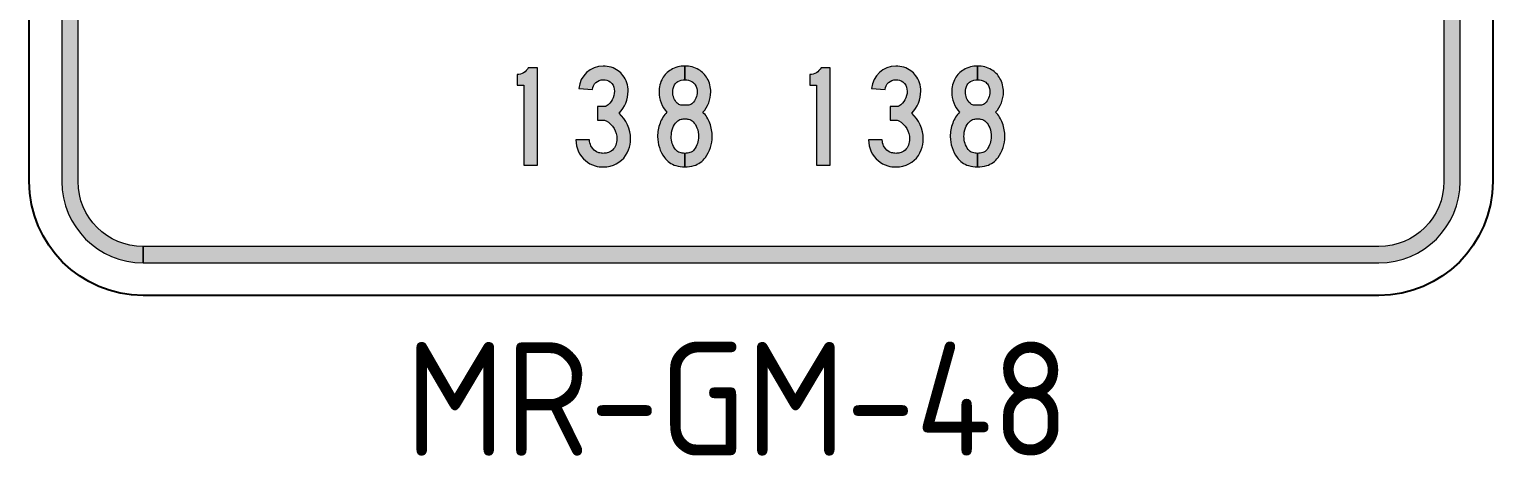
# Model space of a CAD drawing. Header units: millimetres. Extents: x 657.2 to 702.2, y 355.6 to 420.6.
# Drawn here: x 657.18 to 702.18, y 355.63 to 368.74 of the extents above; entities that cross this region are included whole.
import ezdxf

# ---------------------------------------------------------------- set-up
doc = ezdxf.new("R2010")
doc.units = ezdxf.units.MM
doc.layers.add('GSBWFILL', color=1, linetype='Continuous', lineweight=0)
for name, color, linetype in [('L25', 1, 'Continuous'), ('L50', 7, 'Continuous'), ('T35', 3, 'Continuous')]:
    doc.layers.add(name, color=color, linetype=linetype)
doc.styles.add('T35', font='isocp2.shx', dxfattribs={"height": 3.5})

# ---------------------------------------------------------------- blocks, each defined once
blk = doc.blocks.new('*U83')
at = {"layer": 'GSBWFILL', "linetype": 'Continuous'}
blk.add_hatch(color=256, dxfattribs=at).paths.add_polyline_path([(14, 0), (42, 0), (42, 200), (23, 200, -0.2804160025480372), (0, 186), (0, 164), (14, 164)])
at = {"layer": 'GSBWFILL'}
blk.add_lwpolyline([(14, 164), (14, 0), (42, 0), (42, 200), (23, 200, -0.2804160025480372), (0, 186), (0, 164)], format="xyb", close=True, dxfattribs=at)
blk = doc.blocks.new('*U84')
at = {"layer": 'GSBWFILL'}
blk.add_hatch(color=256, dxfattribs=at).paths.add_polyline_path([(79.06559385983343, 151.982865284805, -0.2572183542099593), (62.18228721631272, 121.3351973056673, -0.1418789520415105), (58.43217695634839, 120.2492134167119), (44.34591521006371, 120.2492134167119), (44.34591521006371, 92.2492134167119), (58.43217670941601, 92.24921341671187, -0.1276677439317183), (62.08645263713743, 91.3006870078609, -0.2721538480983702), (84, 54.02313043583626, -0.08871092385597339), (81.75201983615506, 41.45258501011412, -0.2487393613987962), (63.82291649832285, 25.43025094220387, -0.06050160346199018), (56.16323677358434, 24.5, -0.06985037675322504), (47.19446179470941, 25.75908780658552, -0.2154827893176531), (30.866011501809, 39.60818948092788, -0.1111791225169995), (28.00000000000001, 52.33803142670195), (0, 52.33803142670193, 0.111179122517), (5.567629022059691, 27.60852932289372, 0.2154827893176532), (39.4848053026044, -1.158586624422576, 0.06985037675322484), (56.16323677358429, -3.5, 0.06050160346199041), (70.52513625746963, -1.755779483367647, 0.2487393613987976), (108.0166441573397, 31.74848745974736, 0.08871092385597341), (112, 54.02313043583628, 0.2135633460853726), (88.41694618036468, 106.7181447952701, 0.1979256153514739), (107.0655938598335, 151.982865284805, 0.1640392514611141), (96.13756926051002, 184.3957288083818, 0.07313119875606869), (86.86127199355462, 193.4707212456755, 0.158412135086871), (56, 203.5, 0.3911906155573765), (6.147615321217472, 157.4492843924172), (34.05975567646675, 155.2328862357525, -0.3911906155573769), (56.00000000000006, 175.5, -0.15841213508687), (70.40083702608212, 170.8200241111145, -0.0731311987560689), (73.85340527747815, 167.4423800071171, -0.164039251461114)])
blk.add_lwpolyline([(108.0166441573397, 31.74848745974736, 0.08871092385597341), (112, 54.02313043583628, 0.2135633460853725), (88.41694618036468, 106.7181447952701, 0.1979256153514738), (107.0655938598335, 151.982865284805, 0.1640392514611141), (96.13756926051002, 184.3957288083818, 0.07313119875606872), (86.86127199355462, 193.4707212456755, 0.158412135086871), (56, 203.5, 0.3911906155573764), (6.147615321217472, 157.4492843924172), (34.05975567646675, 155.2328862357525, -0.3911906155573769), (56.00000000000006, 175.5, -0.1584121350868701), (70.40083702608212, 170.8200241111145, -0.07313119875606891), (73.85340527747815, 167.4423800071171, -0.164039251461114), (79.06559385983343, 151.982865284805, -0.2572183542099591), (62.18228721631272, 121.3351973056673, -0.141878952041503), (58.4321769563486, 120.2492134167119), (44.34591521006371, 120.2492134167119), (44.34591521006371, 92.24921341671188), (58.43217670941601, 92.24921341671187, -0.1276677439317183), (62.08645263713743, 91.3006870078609, -0.2721538480983702), (84, 54.02313043583626, -0.08871092385597341), (81.75201983615506, 41.45258501011412, -0.2487393613987963), (63.82291649832285, 25.43025094220387, -0.06050160346199018), (56.16323677358434, 24.5, -0.06985037675322504), (47.19446179470941, 25.75908780658552, -0.215482789317653), (30.866011501809, 39.60818948092788, -0.1111791225169995), (28, 52.33803142670195), (0, 52.33803142670193, 0.111179122517), (5.567629022059691, 27.60852932289372, 0.2154827893176532), (39.4848053026044, -1.158586624422576, 0.06985037675322482), (56.16323677358429, -3.5, 0.06050160346199041), (70.52513625746963, -1.755779483367647, 0.2487393613987975)], format="xyb", close=True, dxfattribs=at)
blk = doc.blocks.new('*U85')
at = {"layer": 'GSBWFILL'}
h = blk.add_hatch(color=256, dxfattribs=at)
edge = h.paths.add_edge_path()
edge.add_line((56.00000000000064, -3.5), (56.00000000000092, 24.5))
edge.add_arc((56.00000000000064, 59.81062113154654), 35.31062113154654, 252.8547004306235, 270.00000000000045, ccw=False)
edge.add_arc((50.7385651702215, 42.75604954232757), 17.46290114943656, 216.3181404202141, 252.8547004306229, ccw=False)
edge.add_arc((72.62076107985112, 58.84078945855265), 44.6207610798511, 180.0000000000001, 216.3181404202144, ccw=False)
edge.add_arc((79.3536488953996, 58.84078945855253), 51.35364889539959, 159.6195956519129, 180, ccw=False)
edge.add_arc((64.6479124994461, 64.30407942513251), 35.66587594299474, 135.6152991639146, 159.6195956519128, ccw=False)
edge.add_arc((52.18467241956634, 76.50246818279874), 18.22646535743082, 101.74154239521732, 135.6152991639146, ccw=False)
edge.add_arc((56.00000000000019, 58.14598313310976), 36.97525912997721, 90.00000000000028, 101.7415423952175, ccw=False)
edge.add_arc((56.00000000000102, 58.14598313310452), 36.97525912998245, 78.2584576047824, 90.00000000000159, ccw=False)
edge.add_arc((59.81532758043492, 76.5024681827992), 18.22646535743047, 44.38470083608388, 78.25845760477921, ccw=False)
edge.add_arc((47.35208750055371, 64.30407942513136), 35.66587594299656, 20.38040434808738, 44.38470083608479, ccw=False)
edge.add_arc((32.64635110460118, 58.84078945855305), 51.35364889539991, -7.958078640513122e-13, 20.380404348085904, ccw=False)
edge.add_arc((39.37923892014999, 58.84078945855298), 44.6207610798511, 323.681859579785, 359.99999999999915, ccw=False)
edge.add_arc((61.26143482977916, 42.75604954232774), 17.46290114943683, 287.1452995693762, 323.6818595797856, ccw=False)
edge.add_arc((56.00000000000066, 59.81062113154431), 35.31062113154433, 270.0081131084456, 287.1452995693762, ccw=False)
edge.add_line((56.00500000000069, 24.50000035400112), (56.00500000000069, -3.499999802560779))
edge.add_arc((56.0000000000008, 59.81062113154437), 63.31062113154437, 270.0045249737364, 287.1452995693759)
edge.add_arc((61.26143482977909, 42.75604954232769), 45.46290114943683, 287.145299569376, 323.6818595797853)
edge.add_arc((39.37923892015012, 58.84078945855299), 72.620761079851, 323.6818595797849, 359.9999999999991)
edge.add_arc((32.64635110460092, 58.84078945855294), 79.35364889540017, 359.9999999999991, 380.380404348086)
edge.add_arc((47.35208750055773, 64.30407942513456), 63.66587594299166, 20.38040434808541, 44.38469850490913)
edge.add_arc((48.02916680937943, 150.2667470386242), 61.03686471202379, 317.2522134459699, 359.9999999999991)
edge.add_arc((51.26257186131361, 150.266747038624), 57.80345966008961, 359.9999999999994, 388.8387819451042)
edge.add_arc((61.45788699939048, 155.8806589120431), 46.16471156215331, 28.83878194510398, 60.15298493590952)
edge.add_arc((56.00000000000158, 146.368758132539), 57.13124186746087, 60.15298493591111, 89.99498560002408)
edge.add_line((56.00500000000007, 203.4999997812054), (56.00499999999995, 175.4999995709074))
edge.add_arc((56.00000000000151, 146.368758132539), 29.13124186746101, 60.152984935912514, 89.99016592220181, ccw=False)
edge.add_arc((61.45788699939045, 155.8806589120432), 18.16471156215332, 28.83878194510362, 60.15298493590922, ccw=False)
edge.add_arc((51.26257186131362, 150.2667470386241), 29.80345966008953, -1.0231815394945443e-12, 28.838781945104017, ccw=False)
edge.add_arc((48.02916680937949, 150.2667470386242), 33.03686471202367, 315.34136691109325, 359.9999999999991, ccw=False)
edge.add_arc((62.99283870697354, 135.4803275851826), 12.00000000000058, 275.8791627144218, 315.3413669110855, ccw=False)
edge.add_arc((55.99999999999897, 203.3901639280811), 80.26892166499408, 270.00000000000296, 275.8791627144326, ccw=False)
edge.add_arc((56.00000000000152, 203.390163928117), 80.26892166503, 264.1208372855711, 270.00000000000114, ccw=False)
edge.add_arc((49.0071612930307, 135.4803275851816), 12.00000000000021, 224.6586330889031, 264.12083728556706, ccw=False)
edge.add_arc((63.97083319062251, 150.2667470386256), 33.03686471202337, 180.0000000000026, 224.6586330889082, ccw=False)
edge.add_arc((60.73742813868815, 150.2667470386241), 29.80345966008901, 151.1612180548947, 180, ccw=False)
edge.add_arc((50.54211300061175, 155.8806589120432), 18.16471156215315, 119.84701506408979, 151.1612180548948, ccw=False)
edge.add_arc((55.99999999999996, 146.3687581325433), 29.13124186745668, 90, 119.8470150640899, ccw=False)
edge.add_line((55.99999999999996, 175.5), (56.00000000000001, 203.5))
edge.add_arc((56.00000000000007, 146.368758132543), 57.13124186745696, 90.00000000000006, 119.8470150640899)
edge.add_arc((50.54211300061158, 155.8806589120433), 46.16471156215297, 119.8470150640898, 151.1612180548947)
edge.add_arc((60.73742813868843, 150.2667470386241), 57.80345966008928, 151.1612180548948, 180)
edge.add_arc((63.97083319062314, 150.2667470386241), 61.036864712024, 180, 222.7477865540293)
edge.add_arc((64.647912499446, 64.30407942513264), 63.66587594299458, 135.6153014950906, 159.619595651913)
edge.add_arc((79.35364889539957, 58.84078945855247), 79.35364889539956, 159.6195956519129, 179.9999999999999)
edge.add_arc((72.62076107985116, 58.84078945855261), 72.62076107985115, 180, 216.3181404202143)
edge.add_arc((50.73856517022152, 42.75604954232767), 45.46290114943668, 216.3181404202143, 252.8547004306231)
edge.add_arc((56.00000000000044, 59.81062113154555), 63.31062113154555, 252.8547004306233, 270.0000000000002)
blk.add_lwpolyline([(56.00000000000064, -3.5), (56.00000000000092, 24.5, -0.07495035697348901), (45.59057335789261, 26.06919552920732, -0.1607852497479061), (36.66799314865661, 32.4133265188222, -0.1598077262231875), (28.00000000000001, 58.84078945855254, -0.08916143982530793), (31.21467939875556, 76.72477309400551, -0.1051231893643435), (39.15895618662718, 89.25138013812148, -0.1488879042940531), (48.47563722425413, 94.34755426680408, -0.05127701418262327), (56.00000000000001, 95.12124226308697, -0.05127701418263145), (63.52436277574817, 94.34755426680397, -0.1488879042940437), (72.84104381337416, 89.25138013812136, -0.1051231893643399), (80.78532060124589, 76.72477309400517, -0.08916143982530647), (84.0000000000011, 58.84078945855231, -0.159807726223187), (75.33200685134422, 32.41332651882215, -0.1607852497479088), (66.40942664210787, 26.06919552920715, -0.07491475809206483), (56.00500000000069, 24.50000035400112), (56.00500000000069, -3.499999802560779, 0.0749305021677054), (74.66371208481333, -0.6864911902613358, 0.1607852497479079), (97.89274937816789, 15.82981372332648, 0.159807726223187), (112.0000000000011, 58.84078945855174, 0.08916143982530693), (107.0325527823809, 86.47581420916765, 0.1051231790802702), (92.85151103201169, 108.8366093094088, 0.1887160136320465), (109.0660315214032, 150.2667470386233, 0.1265013008525883), (101.897269197037, 178.1480557309235, 0.1374906502384388), (84.43341089355552, 195.9219612810404, 0.1309512099891836), (56.00500000000007, 203.4999997812054), (56.00499999999995, 175.4999995709074, -0.1309298196125346), (70.49820698416904, 171.6359551869166, -0.137490650238439), (77.36981818048208, 164.6423478031435, -0.1265013008525888), (81.06603152140316, 150.2667470386236, -0.1973643972080669), (71.52852428698652, 127.0457516219718, -0.1739084422071276), (64.22200803376178, 123.5434459670171, -0.02565831514355149), (56.00000000000308, 123.121242263087, -0.02565831514355305), (47.77799196624018, 123.5434459670167, -0.1739084422071293), (40.47147571301629, 127.0457516219728, -0.197364397208066), (30.93396847859914, 150.2667470386241, -0.1265013008525907), (34.6301818195205, 164.6423478031438, -0.1374906502384366), (41.50179301583354, 171.6359551869166, -0.1309734646939165), (55.99999999999996, 175.5), (56.00000000000001, 203.5, 0.1309734646939165), (27.56658910644718, 195.9219612810405, 0.1374906502384359), (10.10273080296589, 178.1480557309244, 0.1265013008525901), (2.933968478599141, 150.2667470386241, 0.1887160136320468), (19.14848896799016, 108.8366093094091, 0.1051231790802642), (4.967447217620716, 86.47581420916845, 0.08916143982530793), (1.4210854715202e-14, 58.84078945855254, 0.1598077262231876), (14.10725062183265, 15.82981372332682, 0.1607852497479058), (37.33628791518665, -0.6864911902609947, 0.07495035697348879)], format="xyb", close=True, dxfattribs=at)
blk = doc.blocks.new('*U82')
at = {"layer": 'L25', "color": 28}
for name, p, xscale, yscale, zscale in [('*U83', (0, 0), 0.3, 0.3, 0.3), ('*U84', (36.16551724137933, 0), 0.3, 0.3, 0.3), ('*U85', (86.40000000000006, 0), 0.2999999999999969, 0.2999999999999969, 0.2999999999999969)]:
    blk.add_blockref(name, p, dxfattribs=dict(at, xscale=xscale, yscale=yscale, zscale=zscale))
blk = doc.blocks.new('*U87')
at = {"layer": 'GSBWFILL', "linetype": 'Continuous'}
blk.add_hatch(color=256, dxfattribs=at).paths.add_polyline_path([(14, 0), (42, 0), (42, 200), (23, 200, -0.2804160025480372), (0, 186), (0, 164), (14, 164)])
at = {"layer": 'GSBWFILL'}
blk.add_lwpolyline([(14, 164), (14, 0), (42, 0), (42, 200), (23, 200, -0.2804160025480372), (0, 186), (0, 164)], format="xyb", close=True, dxfattribs=at)
blk = doc.blocks.new('*U88')
at = {"layer": 'GSBWFILL'}
blk.add_hatch(color=256, dxfattribs=at).paths.add_polyline_path([(79.06559385983343, 151.982865284805, -0.2572183542099593), (62.18228721631272, 121.3351973056673, -0.1418789520415105), (58.43217695634839, 120.2492134167119), (44.34591521006371, 120.2492134167119), (44.34591521006371, 92.2492134167119), (58.43217670941601, 92.24921341671187, -0.1276677439317183), (62.08645263713743, 91.3006870078609, -0.2721538480983702), (84, 54.02313043583626, -0.08871092385597339), (81.75201983615506, 41.45258501011412, -0.2487393613987962), (63.82291649832285, 25.43025094220387, -0.06050160346199018), (56.16323677358434, 24.5, -0.06985037675322504), (47.19446179470941, 25.75908780658552, -0.2154827893176531), (30.866011501809, 39.60818948092788, -0.1111791225169995), (28.00000000000001, 52.33803142670195), (0, 52.33803142670193, 0.111179122517), (5.567629022059691, 27.60852932289372, 0.2154827893176532), (39.4848053026044, -1.158586624422576, 0.06985037675322484), (56.16323677358429, -3.5, 0.06050160346199041), (70.52513625746963, -1.755779483367647, 0.2487393613987976), (108.0166441573397, 31.74848745974736, 0.08871092385597341), (112, 54.02313043583628, 0.2135633460853726), (88.41694618036468, 106.7181447952701, 0.1979256153514739), (107.0655938598335, 151.982865284805, 0.1640392514611141), (96.13756926051002, 184.3957288083818, 0.07313119875606869), (86.86127199355462, 193.4707212456755, 0.158412135086871), (56, 203.5, 0.3911906155573765), (6.147615321217472, 157.4492843924172), (34.05975567646675, 155.2328862357525, -0.3911906155573769), (56.00000000000006, 175.5, -0.15841213508687), (70.40083702608212, 170.8200241111145, -0.0731311987560689), (73.85340527747815, 167.4423800071171, -0.164039251461114)])
blk.add_lwpolyline([(108.0166441573397, 31.74848745974736, 0.08871092385597341), (112, 54.02313043583628, 0.2135633460853725), (88.41694618036468, 106.7181447952701, 0.1979256153514738), (107.0655938598335, 151.982865284805, 0.1640392514611141), (96.13756926051002, 184.3957288083818, 0.07313119875606872), (86.86127199355462, 193.4707212456755, 0.158412135086871), (56, 203.5, 0.3911906155573764), (6.147615321217472, 157.4492843924172), (34.05975567646675, 155.2328862357525, -0.3911906155573769), (56.00000000000006, 175.5, -0.1584121350868701), (70.40083702608212, 170.8200241111145, -0.07313119875606891), (73.85340527747815, 167.4423800071171, -0.164039251461114), (79.06559385983343, 151.982865284805, -0.2572183542099591), (62.18228721631272, 121.3351973056673, -0.141878952041503), (58.4321769563486, 120.2492134167119), (44.34591521006371, 120.2492134167119), (44.34591521006371, 92.24921341671188), (58.43217670941601, 92.24921341671187, -0.1276677439317183), (62.08645263713743, 91.3006870078609, -0.2721538480983702), (84, 54.02313043583626, -0.08871092385597341), (81.75201983615506, 41.45258501011412, -0.2487393613987963), (63.82291649832285, 25.43025094220387, -0.06050160346199018), (56.16323677358434, 24.5, -0.06985037675322504), (47.19446179470941, 25.75908780658552, -0.215482789317653), (30.866011501809, 39.60818948092788, -0.1111791225169995), (28, 52.33803142670195), (0, 52.33803142670193, 0.111179122517), (5.567629022059691, 27.60852932289372, 0.2154827893176532), (39.4848053026044, -1.158586624422576, 0.06985037675322482), (56.16323677358429, -3.5, 0.06050160346199041), (70.52513625746963, -1.755779483367647, 0.2487393613987975)], format="xyb", close=True, dxfattribs=at)
blk = doc.blocks.new('*U89')
at = {"layer": 'GSBWFILL'}
h = blk.add_hatch(color=256, dxfattribs=at)
edge = h.paths.add_edge_path()
edge.add_line((56.00000000000064, -3.5), (56.00000000000092, 24.5))
edge.add_arc((56.00000000000064, 59.81062113154654), 35.31062113154654, 252.8547004306235, 270.00000000000045, ccw=False)
edge.add_arc((50.7385651702215, 42.75604954232757), 17.46290114943656, 216.3181404202141, 252.8547004306229, ccw=False)
edge.add_arc((72.62076107985112, 58.84078945855265), 44.6207610798511, 180.0000000000001, 216.3181404202144, ccw=False)
edge.add_arc((79.3536488953996, 58.84078945855253), 51.35364889539959, 159.6195956519129, 180, ccw=False)
edge.add_arc((64.6479124994461, 64.30407942513251), 35.66587594299474, 135.6152991639146, 159.6195956519128, ccw=False)
edge.add_arc((52.18467241956634, 76.50246818279874), 18.22646535743082, 101.74154239521732, 135.6152991639146, ccw=False)
edge.add_arc((56.00000000000019, 58.14598313310976), 36.97525912997721, 90.00000000000028, 101.7415423952175, ccw=False)
edge.add_arc((56.00000000000102, 58.14598313310452), 36.97525912998245, 78.2584576047824, 90.00000000000159, ccw=False)
edge.add_arc((59.81532758043492, 76.5024681827992), 18.22646535743047, 44.38470083608388, 78.25845760477921, ccw=False)
edge.add_arc((47.35208750055371, 64.30407942513136), 35.66587594299656, 20.38040434808738, 44.38470083608479, ccw=False)
edge.add_arc((32.64635110460118, 58.84078945855305), 51.35364889539991, -7.958078640513122e-13, 20.380404348085904, ccw=False)
edge.add_arc((39.37923892014999, 58.84078945855298), 44.6207610798511, 323.681859579785, 359.99999999999915, ccw=False)
edge.add_arc((61.26143482977916, 42.75604954232774), 17.46290114943683, 287.1452995693762, 323.6818595797856, ccw=False)
edge.add_arc((56.00000000000066, 59.81062113154431), 35.31062113154433, 270.0081131084456, 287.1452995693762, ccw=False)
edge.add_line((56.00500000000069, 24.50000035400112), (56.00500000000069, -3.499999802560779))
edge.add_arc((56.0000000000008, 59.81062113154437), 63.31062113154437, 270.0045249737364, 287.1452995693759)
edge.add_arc((61.26143482977909, 42.75604954232769), 45.46290114943683, 287.145299569376, 323.6818595797853)
edge.add_arc((39.37923892015012, 58.84078945855299), 72.620761079851, 323.6818595797849, 359.9999999999991)
edge.add_arc((32.64635110460092, 58.84078945855294), 79.35364889540017, 359.9999999999991, 380.380404348086)
edge.add_arc((47.35208750055773, 64.30407942513456), 63.66587594299166, 20.38040434808541, 44.38469850490913)
edge.add_arc((48.02916680937943, 150.2667470386242), 61.03686471202379, 317.2522134459699, 359.9999999999991)
edge.add_arc((51.26257186131361, 150.266747038624), 57.80345966008961, 359.9999999999994, 388.8387819451042)
edge.add_arc((61.45788699939048, 155.8806589120431), 46.16471156215331, 28.83878194510398, 60.15298493590952)
edge.add_arc((56.00000000000158, 146.368758132539), 57.13124186746087, 60.15298493591111, 89.99498560002408)
edge.add_line((56.00500000000007, 203.4999997812054), (56.00499999999995, 175.4999995709074))
edge.add_arc((56.00000000000151, 146.368758132539), 29.13124186746101, 60.152984935912514, 89.99016592220181, ccw=False)
edge.add_arc((61.45788699939045, 155.8806589120432), 18.16471156215332, 28.83878194510362, 60.15298493590922, ccw=False)
edge.add_arc((51.26257186131362, 150.2667470386241), 29.80345966008953, -1.0231815394945443e-12, 28.838781945104017, ccw=False)
edge.add_arc((48.02916680937949, 150.2667470386242), 33.03686471202367, 315.34136691109325, 359.9999999999991, ccw=False)
edge.add_arc((62.99283870697354, 135.4803275851826), 12.00000000000058, 275.8791627144218, 315.3413669110855, ccw=False)
edge.add_arc((55.99999999999897, 203.3901639280811), 80.26892166499408, 270.00000000000296, 275.8791627144326, ccw=False)
edge.add_arc((56.00000000000152, 203.390163928117), 80.26892166503, 264.1208372855711, 270.00000000000114, ccw=False)
edge.add_arc((49.0071612930307, 135.4803275851816), 12.00000000000021, 224.6586330889031, 264.12083728556706, ccw=False)
edge.add_arc((63.97083319062251, 150.2667470386256), 33.03686471202337, 180.0000000000026, 224.6586330889082, ccw=False)
edge.add_arc((60.73742813868815, 150.2667470386241), 29.80345966008901, 151.1612180548947, 180, ccw=False)
edge.add_arc((50.54211300061175, 155.8806589120432), 18.16471156215315, 119.84701506408979, 151.1612180548948, ccw=False)
edge.add_arc((55.99999999999996, 146.3687581325433), 29.13124186745668, 90, 119.8470150640899, ccw=False)
edge.add_line((55.99999999999996, 175.5), (56.00000000000001, 203.5))
edge.add_arc((56.00000000000007, 146.368758132543), 57.13124186745696, 90.00000000000006, 119.8470150640899)
edge.add_arc((50.54211300061158, 155.8806589120433), 46.16471156215297, 119.8470150640898, 151.1612180548947)
edge.add_arc((60.73742813868843, 150.2667470386241), 57.80345966008928, 151.1612180548948, 180)
edge.add_arc((63.97083319062314, 150.2667470386241), 61.036864712024, 180, 222.7477865540293)
edge.add_arc((64.647912499446, 64.30407942513264), 63.66587594299458, 135.6153014950906, 159.619595651913)
edge.add_arc((79.35364889539957, 58.84078945855247), 79.35364889539956, 159.6195956519129, 179.9999999999999)
edge.add_arc((72.62076107985116, 58.84078945855261), 72.62076107985115, 180, 216.3181404202143)
edge.add_arc((50.73856517022152, 42.75604954232767), 45.46290114943668, 216.3181404202143, 252.8547004306231)
edge.add_arc((56.00000000000044, 59.81062113154555), 63.31062113154555, 252.8547004306233, 270.0000000000002)
blk.add_lwpolyline([(56.00000000000064, -3.5), (56.00000000000092, 24.5, -0.07495035697348901), (45.59057335789261, 26.06919552920732, -0.1607852497479061), (36.66799314865661, 32.4133265188222, -0.1598077262231875), (28.00000000000001, 58.84078945855254, -0.08916143982530793), (31.21467939875556, 76.72477309400551, -0.1051231893643435), (39.15895618662718, 89.25138013812148, -0.1488879042940531), (48.47563722425413, 94.34755426680408, -0.05127701418262327), (56.00000000000001, 95.12124226308697, -0.05127701418263145), (63.52436277574817, 94.34755426680397, -0.1488879042940437), (72.84104381337416, 89.25138013812136, -0.1051231893643399), (80.78532060124589, 76.72477309400517, -0.08916143982530647), (84.0000000000011, 58.84078945855231, -0.159807726223187), (75.33200685134422, 32.41332651882215, -0.1607852497479088), (66.40942664210787, 26.06919552920715, -0.07491475809206483), (56.00500000000069, 24.50000035400112), (56.00500000000069, -3.499999802560779, 0.0749305021677054), (74.66371208481333, -0.6864911902613358, 0.1607852497479079), (97.89274937816789, 15.82981372332648, 0.159807726223187), (112.0000000000011, 58.84078945855174, 0.08916143982530693), (107.0325527823809, 86.47581420916765, 0.1051231790802702), (92.85151103201169, 108.8366093094088, 0.1887160136320465), (109.0660315214032, 150.2667470386233, 0.1265013008525883), (101.897269197037, 178.1480557309235, 0.1374906502384388), (84.43341089355552, 195.9219612810404, 0.1309512099891836), (56.00500000000007, 203.4999997812054), (56.00499999999995, 175.4999995709074, -0.1309298196125346), (70.49820698416904, 171.6359551869166, -0.137490650238439), (77.36981818048208, 164.6423478031435, -0.1265013008525888), (81.06603152140316, 150.2667470386236, -0.1973643972080669), (71.52852428698652, 127.0457516219718, -0.1739084422071276), (64.22200803376178, 123.5434459670171, -0.02565831514355149), (56.00000000000308, 123.121242263087, -0.02565831514355305), (47.77799196624018, 123.5434459670167, -0.1739084422071293), (40.47147571301629, 127.0457516219728, -0.197364397208066), (30.93396847859914, 150.2667470386241, -0.1265013008525907), (34.6301818195205, 164.6423478031438, -0.1374906502384366), (41.50179301583354, 171.6359551869166, -0.1309734646939165), (55.99999999999996, 175.5), (56.00000000000001, 203.5, 0.1309734646939165), (27.56658910644718, 195.9219612810405, 0.1374906502384359), (10.10273080296589, 178.1480557309244, 0.1265013008525901), (2.933968478599141, 150.2667470386241, 0.1887160136320468), (19.14848896799016, 108.8366093094091, 0.1051231790802642), (4.967447217620716, 86.47581420916845, 0.08916143982530793), (1.4210854715202e-14, 58.84078945855254, 0.1598077262231876), (14.10725062183265, 15.82981372332682, 0.1607852497479058), (37.33628791518665, -0.6864911902609947, 0.07495035697348879)], format="xyb", close=True, dxfattribs=at)
blk = doc.blocks.new('*U86')
at = {"layer": 'L25', "color": 28}
for name, p, xscale, yscale, zscale in [('*U87', (0, 0), 0.3, 0.3, 0.3), ('*U88', (36.16551724137935, 0), 0.2999999999999999, 0.2999999999999999, 0.2999999999999999), ('*U89', (86.40000000000003, 0), 0.2999999999999969, 0.2999999999999969, 0.2999999999999969)]:
    blk.add_blockref(name, p, dxfattribs=dict(at, xscale=xscale, yscale=yscale, zscale=zscale))
blk = doc.blocks.new('*U81')
at = {"layer": 'L25'}
for name, p in [('*U82', (0, 0)), ('*U86', (180.0000000000001, 0))]:
    blk.add_blockref(name, p, dxfattribs=at)
blk = doc.blocks.new('*U90')
at = {"layer": 'GSBWFILL'}
blk.add_hatch(color=256, dxfattribs=at).paths.add_polyline_path([(-379.9000000000001, -580), (380, -580, 0.414213562373095), (430, -530), (430, 530, 0.414213562373095), (380, 580), (-380, 580, 0.414213562373095), (-430, 530), (-430, -530, 0.414213562373095), (-380, -580), (-380, -570, -0.414213562373095), (-420, -530), (-420, 530, -0.414213562373095), (-380, 570), (380, 570, -0.414213562373095), (420, 530), (420, -530, -0.414213562373095), (380, -570), (-379.9000000000001, -570)])
at = {"layer": 'GSBWFILL', "linetype": 'Continuous'}
for points in [[(-380, -600), (380, -600, 0.414213562373095), (450, -530), (450, 530, 0.414213562373095), (380, 600), (-380, 600, 0.414213562373095), (-450, 530), (-450, -530, 0.414213562373095), (-380, -600)], [(-379.9000000000001, -580), (380, -580, 0.414213562373095), (430, -530), (430, 530, 0.414213562373095), (380, 580), (-380, 580, 0.414213562373095), (-430, 530), (-430, -530, 0.414213562373095), (-380, -580), (-380, -570, -0.414213562373095), (-420, -530), (-420, 530, -0.414213562373095), (-380, 570), (380, 570, -0.414213562373095), (420, 530), (420, -530, -0.414213562373095), (380, -570), (-379.9000000000001, -570), (-379.9000000000001, -580)]]:
    blk.add_lwpolyline(points, format="xyb", close=True, dxfattribs=at)

msp = doc.modelspace()

# ---------------------------------------------------------------- linework, layer by layer
at = {"layer": 'L50'}
msp.add_lwpolyline([(660.6788589255702, 420.5607165533452), (698.6788589255702, 420.5607165533452, -0.414213562373095), (702.1788589255702, 417.0607165533452), (702.1788589255702, 364.0607165533452, -0.414213562373095), (698.6788589255702, 360.5607165533452), (660.6788589255702, 360.5607165533452, -0.414213562373095), (657.1788589255702, 364.0607165533452), (657.1788589255702, 417.0607165533452, -0.414213562373095)], format="xyb", close=True, dxfattribs=at)

# ---------------------------------------------------------------- block references
at = {"layer": 'L25', "xscale": 0.05, "yscale": 0.05, "zscale": 0.05}
for name, p in [('*U90', (679.6788589255702, 390.5607165533452)), ('*U81', (672.1788589255702, 364.5607165533452))]:
    msp.add_blockref(name, p, dxfattribs=at)

# ---------------------------------------------------------------- texts
at = {"layer": 'T35', "style": 'T35'}
msp.add_text('MR-GM-48', height=3.5, dxfattribs=at).set_placement((668.7432424838162, 355.6284690590078))

doc.saveas('drawing.dxf')
